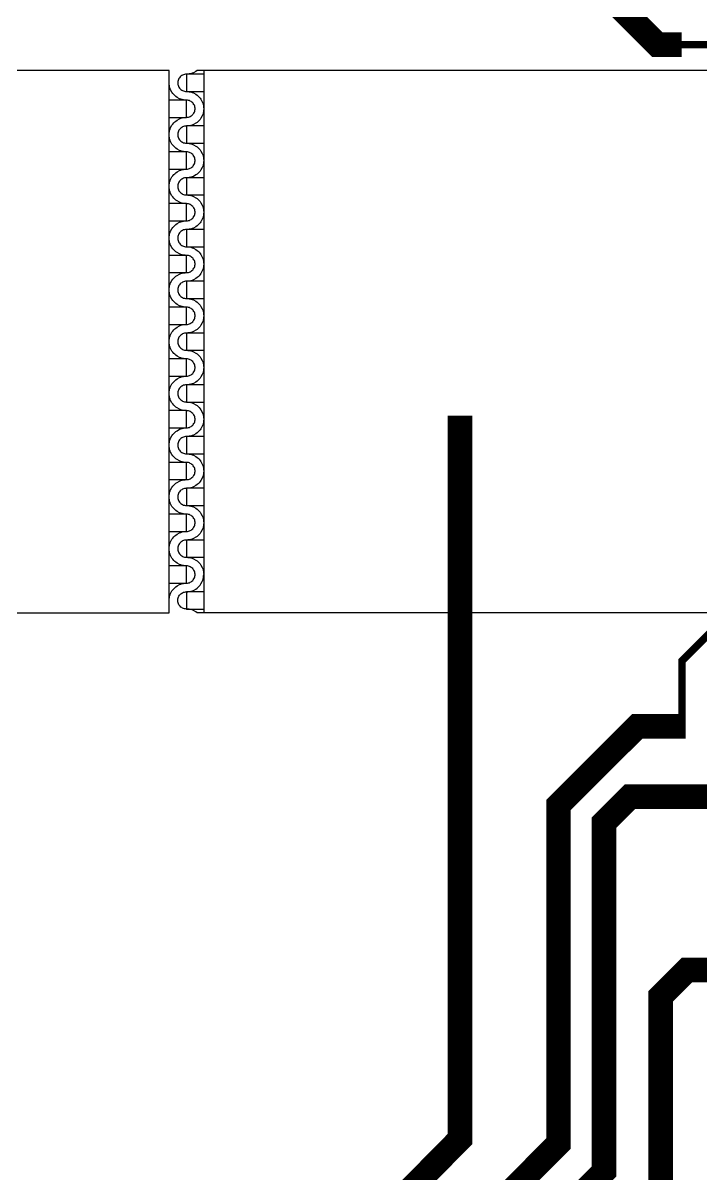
# Model space of a CAD drawing. Extents: x 190.8 to 267.1, y 124 to 174.8.
# Drawn here: x 221.572 to 224.322, y 132.807 to 137.473 of the extents above; entities that cross this region are included whole.
import ezdxf

# ---------------------------------------------------------------- set-up
doc = ezdxf.new("R2010")
doc.units = 0
doc.header["$MEASUREMENT"] = 0

msp = doc.modelspace()

# ---------------------------------------------------------------- linework, layer by layer
for points, const_width in [([(224.2437, 137.3862), (224.1437, 137.3862), (223.976, 137.5539), (223.976, 138.0913), (222.4468, 139.6274), (204.1134, 139.6274), (202.6346, 136.8806), (201.0146, 136.8806)], 0.1), ([(224.2286, 137.3856), (224.3596, 137.3856), (224.4646, 137.2806), (224.5596, 137.2806)], 0.03), ([(223.3446, 135.8806), (223.3446, 132.9456), (222.5321, 132.1219), (204.0521, 132.1219), (202.8576, 133.9563), (201.0146, 133.9563), (201.0146, 134.1406)], 0.1), ([(224.2446, 134.6056), (224.2446, 134.8856), (224.5552, 135.1962)], 0.03), ([(224.2596, 134.6198), (224.0632, 134.6198), (223.7437, 134.3003), (223.7437, 132.9272), (222.7331, 131.9101), (203.803, 131.9101), (202.7809, 132.9881), (199.1096, 132.9881), (198.4746, 133.5714), (198.4746, 134.1406)], 0.1), ([(224.3646, 134.3337), (224.0334, 134.3337), (223.9281, 134.2284), (223.9281, 132.8138), (222.8346, 131.6983), (203.4219, 131.6983), (202.4302, 132.7531), (196.4241, 132.7531), (195.9346, 133.1651), (195.9346, 134.1406)], 0.1), ([(225.5721, 133.6304), (224.2646, 133.6304), (224.1578, 133.5236), (224.1578, 132.7336), (222.9403, 131.4863), (201.0074, 131.4863)], 0.1)]:
    msp.add_lwpolyline(points, dxfattribs=dict(const_width=const_width))
msp.add_lwpolyline([(220.6646, 135.0806), (222.1646, 135.0806), (222.1646, 137.2806), (220.6646, 137.2806)], close=True)
for points in [[(224.3546, 137.2806), (222.2779, 137.2806), (222.2776, 137.2803), (222.2729, 137.2768), (222.2629, 137.2713), (222.2574, 137.2693), (222.2519, 137.2676), (222.2461, 137.2666), (222.2404, 137.2658), (222.2346, 137.2656)], [(222.3046, 137.2806), (222.3046, 135.0806)], [(222.2346, 137.2656), (222.2306, 137.2653), (222.2266, 137.2646), (222.2226, 137.2636), (222.2189, 137.2618), (222.2154, 137.2598), (222.2121, 137.2573), (222.2091, 137.2546), (222.2066, 137.2516), (222.2044, 137.2481), (222.2024, 137.2443), (222.2011, 137.2406), (222.2001, 137.2366), (222.1996, 137.2326), (222.1996, 137.2286), (222.2001, 137.2246), (222.2011, 137.2206), (222.2024, 137.2166), (222.2044, 137.2131), (222.2066, 137.2096), (222.2091, 137.2066), (222.2121, 137.2038), (222.2154, 137.2013), (222.2189, 137.1993), (222.2226, 137.1976), (222.2266, 137.1966), (222.2306, 137.1958), (222.2346, 137.1956)], [(222.3046, 137.2656), (222.2346, 137.2656), (222.2346, 137.1956), (222.3046, 137.1956)], [(222.2346, 137.1606), (222.2289, 137.1608), (222.2231, 137.1616), (222.2174, 137.1626), (222.2119, 137.1643), (222.2064, 137.1663), (222.1964, 137.1718), (222.1916, 137.1753), (222.1871, 137.1791), (222.1831, 137.1831), (222.1794, 137.1876), (222.1759, 137.1923), (222.1704, 137.2023), (222.1684, 137.2078), (222.1666, 137.2133), (222.1656, 137.2191), (222.1649, 137.2248), (222.1646, 137.2306)], [(222.2346, 137.1956), (222.2404, 137.1953), (222.2461, 137.1946), (222.2519, 137.1936), (222.2574, 137.1918), (222.2629, 137.1898), (222.2729, 137.1843), (222.2776, 137.1808), (222.2821, 137.1771), (222.2861, 137.1731), (222.2899, 137.1686), (222.2934, 137.1638), (222.2989, 137.1538), (222.3009, 137.1483), (222.3026, 137.1428), (222.3036, 137.1371), (222.3044, 137.1313), (222.3046, 137.1256)], [(222.1646, 137.0906), (222.2346, 137.0906), (222.2346, 137.1606), (222.1646, 137.1606)], [(222.2346, 137.0906), (222.2386, 137.0908), (222.2426, 137.0916), (222.2466, 137.0926), (222.2504, 137.0943), (222.2539, 137.0963), (222.2571, 137.0988), (222.2601, 137.1016), (222.2626, 137.1046), (222.2649, 137.1081), (222.2669, 137.1118), (222.2681, 137.1156), (222.2691, 137.1196), (222.2696, 137.1236), (222.2696, 137.1276), (222.2691, 137.1316), (222.2681, 137.1356), (222.2669, 137.1396), (222.2649, 137.1431), (222.2626, 137.1466), (222.2601, 137.1496), (222.2571, 137.1523), (222.2539, 137.1548), (222.2504, 137.1568), (222.2466, 137.1586), (222.2426, 137.1596), (222.2386, 137.1603), (222.2346, 137.1606)], [(222.3046, 137.1256), (222.3044, 137.1198), (222.3036, 137.1141), (222.3026, 137.1083), (222.3009, 137.1028), (222.2989, 137.0973), (222.2934, 137.0873), (222.2899, 137.0826), (222.2861, 137.0781), (222.2821, 137.0741), (222.2776, 137.0703), (222.2729, 137.0668), (222.2629, 137.0613), (222.2574, 137.0593), (222.2519, 137.0576), (222.2461, 137.0566), (222.2404, 137.0558), (222.2346, 137.0556)], [(222.1646, 137.0206), (222.1649, 137.0263), (222.1656, 137.0321), (222.1666, 137.0378), (222.1684, 137.0433), (222.1704, 137.0488), (222.1759, 137.0588), (222.1794, 137.0636), (222.1831, 137.0681), (222.1871, 137.0721), (222.1916, 137.0758), (222.1964, 137.0793), (222.2064, 137.0848), (222.2119, 137.0868), (222.2174, 137.0886), (222.2231, 137.0896), (222.2289, 137.0903), (222.2346, 137.0906)], [(222.2346, 137.0556), (222.2306, 137.0553), (222.2266, 137.0546), (222.2226, 137.0536), (222.2189, 137.0518), (222.2154, 137.0498), (222.2121, 137.0473), (222.2091, 137.0446), (222.2066, 137.0416), (222.2044, 137.0381), (222.2024, 137.0343), (222.2011, 137.0306), (222.2001, 137.0266), (222.1996, 137.0226), (222.1996, 137.0186), (222.2001, 137.0146), (222.2011, 137.0106), (222.2024, 137.0066), (222.2044, 137.0031), (222.2066, 136.9996), (222.2091, 136.9966), (222.2121, 136.9938), (222.2154, 136.9913), (222.2189, 136.9893), (222.2226, 136.9876), (222.2266, 136.9866), (222.2306, 136.9858), (222.2346, 136.9856)], [(222.3046, 137.0556), (222.2346, 137.0556), (222.2346, 136.9856), (222.3046, 136.9856)], [(222.2346, 136.9506), (222.2289, 136.9508), (222.2231, 136.9516), (222.2174, 136.9526), (222.2119, 136.9543), (222.2064, 136.9563), (222.1964, 136.9618), (222.1916, 136.9653), (222.1871, 136.9691), (222.1831, 136.9731), (222.1794, 136.9776), (222.1759, 136.9823), (222.1704, 136.9923), (222.1684, 136.9978), (222.1666, 137.0033), (222.1656, 137.0091), (222.1649, 137.0148), (222.1646, 137.0206)], [(222.2346, 136.9856), (222.2404, 136.9853), (222.2461, 136.9846), (222.2519, 136.9836), (222.2574, 136.9818), (222.2629, 136.9798), (222.2729, 136.9743), (222.2776, 136.9708), (222.2821, 136.9671), (222.2861, 136.9631), (222.2899, 136.9586), (222.2934, 136.9538), (222.2989, 136.9438), (222.3009, 136.9383), (222.3026, 136.9328), (222.3036, 136.9271), (222.3044, 136.9213), (222.3046, 136.9156)], [(222.1646, 136.8806), (222.2346, 136.8806), (222.2346, 136.9506), (222.1646, 136.9506)], [(222.2346, 136.8806), (222.2386, 136.8808), (222.2426, 136.8816), (222.2466, 136.8826), (222.2504, 136.8843), (222.2539, 136.8863), (222.2571, 136.8888), (222.2601, 136.8916), (222.2626, 136.8946), (222.2649, 136.8981), (222.2669, 136.9018), (222.2681, 136.9056), (222.2691, 136.9096), (222.2696, 136.9136), (222.2696, 136.9176), (222.2691, 136.9216), (222.2681, 136.9256), (222.2669, 136.9296), (222.2649, 136.9331), (222.2626, 136.9366), (222.2601, 136.9396), (222.2571, 136.9423), (222.2539, 136.9448), (222.2504, 136.9468), (222.2466, 136.9486), (222.2426, 136.9496), (222.2386, 136.9503), (222.2346, 136.9506)], [(222.3046, 136.9156), (222.3044, 136.9098), (222.3036, 136.9041), (222.3026, 136.8983), (222.3009, 136.8928), (222.2989, 136.8873), (222.2934, 136.8773), (222.2899, 136.8726), (222.2861, 136.8681), (222.2821, 136.8641), (222.2776, 136.8603), (222.2729, 136.8568), (222.2629, 136.8513), (222.2574, 136.8493), (222.2519, 136.8476), (222.2461, 136.8466), (222.2404, 136.8458), (222.2346, 136.8456)], [(222.1646, 136.8106), (222.1649, 136.8163), (222.1656, 136.8221), (222.1666, 136.8278), (222.1684, 136.8333), (222.1704, 136.8388), (222.1759, 136.8488), (222.1794, 136.8536), (222.1831, 136.8581), (222.1871, 136.8621), (222.1916, 136.8658), (222.1964, 136.8693), (222.2064, 136.8748), (222.2119, 136.8768), (222.2174, 136.8786), (222.2231, 136.8796), (222.2289, 136.8803), (222.2346, 136.8806)], [(222.2346, 136.8456), (222.2306, 136.8453), (222.2266, 136.8446), (222.2226, 136.8436), (222.2189, 136.8418), (222.2154, 136.8398), (222.2121, 136.8373), (222.2091, 136.8346), (222.2066, 136.8316), (222.2044, 136.8281), (222.2024, 136.8243), (222.2011, 136.8206), (222.2001, 136.8166), (222.1996, 136.8126), (222.1996, 136.8086), (222.2001, 136.8046), (222.2011, 136.8006), (222.2024, 136.7966), (222.2044, 136.7931), (222.2066, 136.7896), (222.2091, 136.7866), (222.2121, 136.7838), (222.2154, 136.7813), (222.2189, 136.7793), (222.2226, 136.7776), (222.2266, 136.7766), (222.2306, 136.7758), (222.2346, 136.7756)], [(222.3046, 136.8456), (222.2346, 136.8456), (222.2346, 136.7756), (222.3046, 136.7756)], [(222.2346, 136.7406), (222.2289, 136.7408), (222.2231, 136.7416), (222.2174, 136.7426), (222.2119, 136.7443), (222.2064, 136.7463), (222.1964, 136.7518), (222.1916, 136.7553), (222.1871, 136.7591), (222.1831, 136.7631), (222.1794, 136.7676), (222.1759, 136.7723), (222.1704, 136.7823), (222.1684, 136.7878), (222.1666, 136.7933), (222.1656, 136.7991), (222.1649, 136.8048), (222.1646, 136.8106)], [(222.2346, 136.7756), (222.2404, 136.7753), (222.2461, 136.7746), (222.2519, 136.7736), (222.2574, 136.7718), (222.2629, 136.7698), (222.2729, 136.7643), (222.2776, 136.7608), (222.2821, 136.7571), (222.2861, 136.7531), (222.2899, 136.7486), (222.2934, 136.7438), (222.2989, 136.7338), (222.3009, 136.7283), (222.3026, 136.7228), (222.3036, 136.7171), (222.3044, 136.7113), (222.3046, 136.7056)], [(222.1646, 136.6706), (222.2346, 136.6706), (222.2346, 136.7406), (222.1646, 136.7406)], [(222.2346, 136.6706), (222.2386, 136.6708), (222.2426, 136.6716), (222.2466, 136.6726), (222.2504, 136.6743), (222.2539, 136.6763), (222.2571, 136.6788), (222.2601, 136.6816), (222.2626, 136.6846), (222.2649, 136.6881), (222.2669, 136.6918), (222.2681, 136.6956), (222.2691, 136.6996), (222.2696, 136.7036), (222.2696, 136.7076), (222.2691, 136.7116), (222.2681, 136.7156), (222.2669, 136.7196), (222.2649, 136.7231), (222.2626, 136.7266), (222.2601, 136.7296), (222.2571, 136.7323), (222.2539, 136.7348), (222.2504, 136.7368), (222.2466, 136.7386), (222.2426, 136.7396), (222.2386, 136.7403), (222.2346, 136.7406)], [(222.3046, 136.7056), (222.3044, 136.6998), (222.3036, 136.6941), (222.3026, 136.6883), (222.3009, 136.6828), (222.2989, 136.6773), (222.2934, 136.6673), (222.2899, 136.6626), (222.2861, 136.6581), (222.2821, 136.6541), (222.2776, 136.6503), (222.2729, 136.6468), (222.2629, 136.6413), (222.2574, 136.6393), (222.2519, 136.6376), (222.2461, 136.6366), (222.2404, 136.6358), (222.2346, 136.6356)], [(222.1646, 136.6006), (222.1649, 136.6063), (222.1656, 136.6121), (222.1666, 136.6178), (222.1684, 136.6233), (222.1704, 136.6288), (222.1759, 136.6388), (222.1794, 136.6436), (222.1831, 136.6481), (222.1871, 136.6521), (222.1916, 136.6558), (222.1964, 136.6593), (222.2064, 136.6648), (222.2119, 136.6668), (222.2174, 136.6686), (222.2231, 136.6696), (222.2289, 136.6703), (222.2346, 136.6706)], [(222.2346, 136.6356), (222.2306, 136.6353), (222.2266, 136.6346), (222.2226, 136.6336), (222.2189, 136.6318), (222.2154, 136.6298), (222.2121, 136.6273), (222.2091, 136.6246), (222.2066, 136.6216), (222.2044, 136.6181), (222.2024, 136.6143), (222.2011, 136.6106), (222.2001, 136.6066), (222.1996, 136.6026), (222.1996, 136.5986), (222.2001, 136.5946), (222.2011, 136.5906), (222.2024, 136.5866), (222.2044, 136.5831), (222.2066, 136.5796), (222.2091, 136.5766), (222.2121, 136.5738), (222.2154, 136.5713), (222.2189, 136.5693), (222.2226, 136.5676), (222.2266, 136.5666), (222.2306, 136.5658), (222.2346, 136.5656)], [(222.3046, 136.6356), (222.2346, 136.6356), (222.2346, 136.5656), (222.3046, 136.5656)], [(222.2346, 136.5306), (222.2289, 136.5308), (222.2231, 136.5316), (222.2174, 136.5326), (222.2119, 136.5343), (222.2064, 136.5363), (222.1964, 136.5418), (222.1916, 136.5453), (222.1871, 136.5491), (222.1831, 136.5531), (222.1794, 136.5576), (222.1759, 136.5623), (222.1704, 136.5723), (222.1684, 136.5778), (222.1666, 136.5833), (222.1656, 136.5891), (222.1649, 136.5948), (222.1646, 136.6006)], [(222.2346, 136.5656), (222.2404, 136.5653), (222.2461, 136.5646), (222.2519, 136.5636), (222.2574, 136.5618), (222.2629, 136.5598), (222.2729, 136.5543), (222.2776, 136.5508), (222.2821, 136.5471), (222.2861, 136.5431), (222.2899, 136.5386), (222.2934, 136.5338), (222.2989, 136.5238), (222.3009, 136.5183), (222.3026, 136.5128), (222.3036, 136.5071), (222.3044, 136.5013), (222.3046, 136.4956)], [(222.1646, 136.4606), (222.2346, 136.4606), (222.2346, 136.5306), (222.1646, 136.5306)], [(222.2346, 136.4606), (222.2386, 136.4608), (222.2426, 136.4616), (222.2466, 136.4626), (222.2504, 136.4643), (222.2539, 136.4663), (222.2571, 136.4688), (222.2601, 136.4716), (222.2626, 136.4746), (222.2649, 136.4781), (222.2669, 136.4818), (222.2681, 136.4856), (222.2691, 136.4896), (222.2696, 136.4936), (222.2696, 136.4976), (222.2691, 136.5016), (222.2681, 136.5056), (222.2669, 136.5096), (222.2649, 136.5131), (222.2626, 136.5166), (222.2601, 136.5196), (222.2571, 136.5223), (222.2539, 136.5248), (222.2504, 136.5268), (222.2466, 136.5286), (222.2426, 136.5296), (222.2386, 136.5303), (222.2346, 136.5306)], [(222.3046, 136.4956), (222.3044, 136.4898), (222.3036, 136.4841), (222.3026, 136.4783), (222.3009, 136.4728), (222.2989, 136.4673), (222.2934, 136.4573), (222.2899, 136.4526), (222.2861, 136.4481), (222.2821, 136.4441), (222.2776, 136.4403), (222.2729, 136.4368), (222.2629, 136.4313), (222.2574, 136.4293), (222.2519, 136.4276), (222.2461, 136.4266), (222.2404, 136.4258), (222.2346, 136.4256)], [(222.1646, 136.3906), (222.1649, 136.3963), (222.1656, 136.4021), (222.1666, 136.4078), (222.1684, 136.4133), (222.1704, 136.4188), (222.1759, 136.4288), (222.1794, 136.4336), (222.1831, 136.4381), (222.1871, 136.4421), (222.1916, 136.4458), (222.1964, 136.4493), (222.2064, 136.4548), (222.2119, 136.4568), (222.2174, 136.4586), (222.2231, 136.4596), (222.2289, 136.4603), (222.2346, 136.4606)], [(222.2346, 136.4256), (222.2306, 136.4253), (222.2266, 136.4246), (222.2226, 136.4236), (222.2189, 136.4218), (222.2154, 136.4198), (222.2121, 136.4173), (222.2091, 136.4146), (222.2066, 136.4116), (222.2044, 136.4081), (222.2024, 136.4043), (222.2011, 136.4006), (222.2001, 136.3966), (222.1996, 136.3926), (222.1996, 136.3886), (222.2001, 136.3846), (222.2011, 136.3806), (222.2024, 136.3766), (222.2044, 136.3731), (222.2066, 136.3696), (222.2091, 136.3666), (222.2121, 136.3638), (222.2154, 136.3613), (222.2189, 136.3593), (222.2226, 136.3576), (222.2266, 136.3566), (222.2306, 136.3558), (222.2346, 136.3556)], [(222.3046, 136.4256), (222.2346, 136.4256), (222.2346, 136.3556), (222.3046, 136.3556)], [(222.2346, 136.3206), (222.2289, 136.3208), (222.2231, 136.3216), (222.2174, 136.3226), (222.2119, 136.3243), (222.2064, 136.3263), (222.1964, 136.3318), (222.1916, 136.3353), (222.1871, 136.3391), (222.1831, 136.3431), (222.1794, 136.3476), (222.1759, 136.3523), (222.1704, 136.3623), (222.1684, 136.3678), (222.1666, 136.3733), (222.1656, 136.3791), (222.1649, 136.3848), (222.1646, 136.3906)], [(222.2346, 136.3556), (222.2404, 136.3553), (222.2461, 136.3546), (222.2519, 136.3536), (222.2574, 136.3518), (222.2629, 136.3498), (222.2729, 136.3443), (222.2776, 136.3408), (222.2821, 136.3371), (222.2861, 136.3331), (222.2899, 136.3286), (222.2934, 136.3238), (222.2989, 136.3138), (222.3009, 136.3083), (222.3026, 136.3028), (222.3036, 136.2971), (222.3044, 136.2913), (222.3046, 136.2856)], [(222.1646, 136.2506), (222.2346, 136.2506), (222.2346, 136.3206), (222.1646, 136.3206)], [(222.2346, 136.2506), (222.2386, 136.2508), (222.2426, 136.2516), (222.2466, 136.2526), (222.2504, 136.2543), (222.2539, 136.2563), (222.2571, 136.2588), (222.2601, 136.2616), (222.2626, 136.2646), (222.2649, 136.2681), (222.2669, 136.2718), (222.2681, 136.2756), (222.2691, 136.2796), (222.2696, 136.2836), (222.2696, 136.2876), (222.2691, 136.2916), (222.2681, 136.2956), (222.2669, 136.2996), (222.2649, 136.3031), (222.2626, 136.3066), (222.2601, 136.3096), (222.2571, 136.3123), (222.2539, 136.3148), (222.2504, 136.3168), (222.2466, 136.3186), (222.2426, 136.3196), (222.2386, 136.3203), (222.2346, 136.3206)], [(222.3046, 136.2856), (222.3044, 136.2798), (222.3036, 136.2741), (222.3026, 136.2683), (222.3009, 136.2628), (222.2989, 136.2573), (222.2934, 136.2473), (222.2899, 136.2426), (222.2861, 136.2381), (222.2821, 136.2341), (222.2776, 136.2303), (222.2729, 136.2268), (222.2629, 136.2213), (222.2574, 136.2193), (222.2519, 136.2176), (222.2461, 136.2166), (222.2404, 136.2158), (222.2346, 136.2156)], [(222.1646, 136.1806), (222.1649, 136.1863), (222.1656, 136.1921), (222.1666, 136.1978), (222.1684, 136.2033), (222.1704, 136.2088), (222.1759, 136.2188), (222.1794, 136.2236), (222.1831, 136.2281), (222.1871, 136.2321), (222.1916, 136.2358), (222.1964, 136.2393), (222.2064, 136.2448), (222.2119, 136.2468), (222.2174, 136.2486), (222.2231, 136.2496), (222.2289, 136.2503), (222.2346, 136.2506)], [(222.2346, 136.2156), (222.2306, 136.2153), (222.2266, 136.2146), (222.2226, 136.2136), (222.2189, 136.2118), (222.2154, 136.2098), (222.2121, 136.2073), (222.2091, 136.2046), (222.2066, 136.2016), (222.2044, 136.1981), (222.2024, 136.1943), (222.2011, 136.1906), (222.2001, 136.1866), (222.1996, 136.1826), (222.1996, 136.1786), (222.2001, 136.1746), (222.2011, 136.1706), (222.2024, 136.1666), (222.2044, 136.1631), (222.2066, 136.1596), (222.2091, 136.1566), (222.2121, 136.1538), (222.2154, 136.1513), (222.2189, 136.1493), (222.2226, 136.1476), (222.2266, 136.1466), (222.2306, 136.1458), (222.2346, 136.1456)], [(222.3046, 136.2156), (222.2346, 136.2156), (222.2346, 136.1456), (222.3046, 136.1456)], [(222.2346, 136.1106), (222.2289, 136.1108), (222.2231, 136.1116), (222.2174, 136.1126), (222.2119, 136.1143), (222.2064, 136.1163), (222.1964, 136.1218), (222.1916, 136.1253), (222.1871, 136.1291), (222.1831, 136.1331), (222.1794, 136.1376), (222.1759, 136.1423), (222.1704, 136.1523), (222.1684, 136.1578), (222.1666, 136.1633), (222.1656, 136.1691), (222.1649, 136.1748), (222.1646, 136.1806)], [(222.2346, 136.1456), (222.2404, 136.1453), (222.2461, 136.1446), (222.2519, 136.1436), (222.2574, 136.1418), (222.2629, 136.1398), (222.2729, 136.1343), (222.2776, 136.1308), (222.2821, 136.1271), (222.2861, 136.1231), (222.2899, 136.1186), (222.2934, 136.1138), (222.2989, 136.1038), (222.3009, 136.0983), (222.3026, 136.0928), (222.3036, 136.0871), (222.3044, 136.0813), (222.3046, 136.0756)], [(222.1646, 136.0406), (222.2346, 136.0406), (222.2346, 136.1106), (222.1646, 136.1106)], [(222.2346, 136.0406), (222.2386, 136.0408), (222.2426, 136.0416), (222.2466, 136.0426), (222.2504, 136.0443), (222.2539, 136.0463), (222.2571, 136.0488), (222.2601, 136.0516), (222.2626, 136.0546), (222.2649, 136.0581), (222.2669, 136.0618), (222.2681, 136.0656), (222.2691, 136.0696), (222.2696, 136.0736), (222.2696, 136.0776), (222.2691, 136.0816), (222.2681, 136.0856), (222.2669, 136.0896), (222.2649, 136.0931), (222.2626, 136.0966), (222.2601, 136.0996), (222.2571, 136.1023), (222.2539, 136.1048), (222.2504, 136.1068), (222.2466, 136.1086), (222.2426, 136.1096), (222.2386, 136.1103), (222.2346, 136.1106)], [(222.3046, 136.0756), (222.3044, 136.0698), (222.3036, 136.0641), (222.3026, 136.0583), (222.3009, 136.0528), (222.2989, 136.0473), (222.2934, 136.0373), (222.2899, 136.0326), (222.2861, 136.0281), (222.2821, 136.0241), (222.2776, 136.0203), (222.2729, 136.0168), (222.2629, 136.0113), (222.2574, 136.0093), (222.2519, 136.0076), (222.2461, 136.0066), (222.2404, 136.0058), (222.2346, 136.0056)], [(222.1646, 135.9706), (222.1649, 135.9763), (222.1656, 135.9821), (222.1666, 135.9878), (222.1684, 135.9933), (222.1704, 135.9988), (222.1759, 136.0088), (222.1794, 136.0136), (222.1831, 136.0181), (222.1871, 136.0221), (222.1916, 136.0258), (222.1964, 136.0293), (222.2064, 136.0348), (222.2119, 136.0368), (222.2174, 136.0386), (222.2231, 136.0396), (222.2289, 136.0403), (222.2346, 136.0406)], [(222.2346, 136.0056), (222.2306, 136.0053), (222.2266, 136.0046), (222.2226, 136.0036), (222.2189, 136.0018), (222.2154, 135.9998), (222.2121, 135.9973), (222.2091, 135.9946), (222.2066, 135.9916), (222.2044, 135.9881), (222.2024, 135.9843), (222.2011, 135.9806), (222.2001, 135.9766), (222.1996, 135.9726), (222.1996, 135.9686), (222.2001, 135.9646), (222.2011, 135.9606), (222.2024, 135.9566), (222.2044, 135.9531), (222.2066, 135.9496), (222.2091, 135.9466), (222.2121, 135.9438), (222.2154, 135.9413), (222.2189, 135.9393), (222.2226, 135.9376), (222.2266, 135.9366), (222.2306, 135.9358), (222.2346, 135.9356)], [(222.3046, 136.0056), (222.2346, 136.0056), (222.2346, 135.9356), (222.3046, 135.9356)], [(222.2346, 135.9006), (222.2289, 135.9008), (222.2231, 135.9016), (222.2174, 135.9026), (222.2119, 135.9043), (222.2064, 135.9063), (222.1964, 135.9118), (222.1916, 135.9153), (222.1871, 135.9191), (222.1831, 135.9231), (222.1794, 135.9276), (222.1759, 135.9323), (222.1704, 135.9423), (222.1684, 135.9478), (222.1666, 135.9533), (222.1656, 135.9591), (222.1649, 135.9648), (222.1646, 135.9706)], [(222.2346, 135.9356), (222.2404, 135.9353), (222.2461, 135.9346), (222.2519, 135.9336), (222.2574, 135.9318), (222.2629, 135.9298), (222.2729, 135.9243), (222.2776, 135.9208), (222.2821, 135.9171), (222.2861, 135.9131), (222.2899, 135.9086), (222.2934, 135.9038), (222.2989, 135.8938), (222.3009, 135.8883), (222.3026, 135.8828), (222.3036, 135.8771), (222.3044, 135.8713), (222.3046, 135.8656)], [(222.1646, 135.8306), (222.2346, 135.8306), (222.2346, 135.9006), (222.1646, 135.9006)], [(222.2346, 135.8306), (222.2386, 135.8308), (222.2426, 135.8316), (222.2466, 135.8326), (222.2504, 135.8343), (222.2539, 135.8363), (222.2571, 135.8388), (222.2601, 135.8416), (222.2626, 135.8446), (222.2649, 135.8481), (222.2669, 135.8518), (222.2681, 135.8556), (222.2691, 135.8596), (222.2696, 135.8636), (222.2696, 135.8676), (222.2691, 135.8716), (222.2681, 135.8756), (222.2669, 135.8796), (222.2649, 135.8831), (222.2626, 135.8866), (222.2601, 135.8896), (222.2571, 135.8923), (222.2539, 135.8948), (222.2504, 135.8968), (222.2466, 135.8986), (222.2426, 135.8996), (222.2386, 135.9003), (222.2346, 135.9006)], [(222.3046, 135.8656), (222.3044, 135.8598), (222.3036, 135.8541), (222.3026, 135.8483), (222.3009, 135.8428), (222.2989, 135.8373), (222.2934, 135.8273), (222.2899, 135.8226), (222.2861, 135.8181), (222.2821, 135.8141), (222.2776, 135.8103), (222.2729, 135.8068), (222.2629, 135.8013), (222.2574, 135.7993), (222.2519, 135.7976), (222.2461, 135.7966), (222.2404, 135.7958), (222.2346, 135.7956)], [(222.1646, 135.7606), (222.1649, 135.7663), (222.1656, 135.7721), (222.1666, 135.7778), (222.1684, 135.7833), (222.1704, 135.7888), (222.1759, 135.7988), (222.1794, 135.8036), (222.1831, 135.8081), (222.1871, 135.8121), (222.1916, 135.8158), (222.1964, 135.8193), (222.2064, 135.8248), (222.2119, 135.8268), (222.2174, 135.8286), (222.2231, 135.8296), (222.2289, 135.8303), (222.2346, 135.8306)], [(222.2346, 135.7956), (222.2306, 135.7953), (222.2266, 135.7946), (222.2226, 135.7936), (222.2189, 135.7918), (222.2154, 135.7898), (222.2121, 135.7873), (222.2091, 135.7846), (222.2066, 135.7816), (222.2044, 135.7781), (222.2024, 135.7743), (222.2011, 135.7706), (222.2001, 135.7666), (222.1996, 135.7626), (222.1996, 135.7586), (222.2001, 135.7546), (222.2011, 135.7506), (222.2024, 135.7466), (222.2044, 135.7431), (222.2066, 135.7396), (222.2091, 135.7366), (222.2121, 135.7338), (222.2154, 135.7313), (222.2189, 135.7293), (222.2226, 135.7276), (222.2266, 135.7266), (222.2306, 135.7258), (222.2346, 135.7256)], [(222.3046, 135.7956), (222.2346, 135.7956), (222.2346, 135.7256), (222.3046, 135.7256)], [(222.2346, 135.6906), (222.2289, 135.6908), (222.2231, 135.6916), (222.2174, 135.6926), (222.2119, 135.6943), (222.2064, 135.6963), (222.1964, 135.7018), (222.1916, 135.7053), (222.1871, 135.7091), (222.1831, 135.7131), (222.1794, 135.7176), (222.1759, 135.7223), (222.1704, 135.7323), (222.1684, 135.7378), (222.1666, 135.7433), (222.1656, 135.7491), (222.1649, 135.7548), (222.1646, 135.7606)], [(222.2346, 135.7256), (222.2404, 135.7253), (222.2461, 135.7246), (222.2519, 135.7236), (222.2574, 135.7218), (222.2629, 135.7198), (222.2729, 135.7143), (222.2776, 135.7108), (222.2821, 135.7071), (222.2861, 135.7031), (222.2899, 135.6986), (222.2934, 135.6938), (222.2989, 135.6838), (222.3009, 135.6783), (222.3026, 135.6728), (222.3036, 135.6671), (222.3044, 135.6613), (222.3046, 135.6556)], [(222.1646, 135.6206), (222.2346, 135.6206), (222.2346, 135.6906), (222.1646, 135.6906)], [(222.2346, 135.6206), (222.2386, 135.6208), (222.2426, 135.6216), (222.2466, 135.6226), (222.2504, 135.6243), (222.2539, 135.6263), (222.2571, 135.6288), (222.2601, 135.6316), (222.2626, 135.6346), (222.2649, 135.6381), (222.2669, 135.6418), (222.2681, 135.6456), (222.2691, 135.6496), (222.2696, 135.6536), (222.2696, 135.6576), (222.2691, 135.6616), (222.2681, 135.6656), (222.2669, 135.6696), (222.2649, 135.6731), (222.2626, 135.6766), (222.2601, 135.6796), (222.2571, 135.6823), (222.2539, 135.6848), (222.2504, 135.6868), (222.2466, 135.6886), (222.2426, 135.6896), (222.2386, 135.6903), (222.2346, 135.6906)], [(222.3046, 135.6556), (222.3044, 135.6498), (222.3036, 135.6441), (222.3026, 135.6383), (222.3009, 135.6328), (222.2989, 135.6273), (222.2934, 135.6173), (222.2899, 135.6126), (222.2861, 135.6081), (222.2821, 135.6041), (222.2776, 135.6003), (222.2729, 135.5968), (222.2629, 135.5913), (222.2574, 135.5893), (222.2519, 135.5876), (222.2461, 135.5866), (222.2404, 135.5858), (222.2346, 135.5856)], [(222.1646, 135.5506), (222.1649, 135.5563), (222.1656, 135.5621), (222.1666, 135.5678), (222.1684, 135.5733), (222.1704, 135.5788), (222.1759, 135.5888), (222.1794, 135.5936), (222.1831, 135.5981), (222.1871, 135.6021), (222.1916, 135.6058), (222.1964, 135.6093), (222.2064, 135.6148), (222.2119, 135.6168), (222.2174, 135.6186), (222.2231, 135.6196), (222.2289, 135.6203), (222.2346, 135.6206)], [(222.2346, 135.5856), (222.2306, 135.5853), (222.2266, 135.5846), (222.2226, 135.5836), (222.2189, 135.5818), (222.2154, 135.5798), (222.2121, 135.5773), (222.2091, 135.5746), (222.2066, 135.5716), (222.2044, 135.5681), (222.2024, 135.5643), (222.2011, 135.5606), (222.2001, 135.5566), (222.1996, 135.5526), (222.1996, 135.5486), (222.2001, 135.5446), (222.2011, 135.5406), (222.2024, 135.5366), (222.2044, 135.5331), (222.2066, 135.5296), (222.2091, 135.5266), (222.2121, 135.5238), (222.2154, 135.5213), (222.2189, 135.5193), (222.2226, 135.5176), (222.2266, 135.5166), (222.2306, 135.5158), (222.2346, 135.5156)], [(222.3046, 135.5856), (222.2346, 135.5856), (222.2346, 135.5156), (222.3046, 135.5156)], [(222.2346, 135.4806), (222.2289, 135.4808), (222.2231, 135.4816), (222.2174, 135.4826), (222.2119, 135.4843), (222.2064, 135.4863), (222.1964, 135.4918), (222.1916, 135.4953), (222.1871, 135.4991), (222.1831, 135.5031), (222.1794, 135.5076), (222.1759, 135.5123), (222.1704, 135.5223), (222.1684, 135.5278), (222.1666, 135.5333), (222.1656, 135.5391), (222.1649, 135.5448), (222.1646, 135.5506)], [(222.2346, 135.5156), (222.2404, 135.5153), (222.2461, 135.5146), (222.2519, 135.5136), (222.2574, 135.5118), (222.2629, 135.5098), (222.2729, 135.5043), (222.2776, 135.5008), (222.2821, 135.4971), (222.2861, 135.4931), (222.2899, 135.4886), (222.2934, 135.4838), (222.2989, 135.4738), (222.3009, 135.4683), (222.3026, 135.4628), (222.3036, 135.4571), (222.3044, 135.4513), (222.3046, 135.4456)], [(222.1646, 135.4106), (222.2346, 135.4106), (222.2346, 135.4806), (222.1646, 135.4806)], [(222.2346, 135.4106), (222.2386, 135.4108), (222.2426, 135.4116), (222.2466, 135.4126), (222.2504, 135.4143), (222.2539, 135.4163), (222.2571, 135.4188), (222.2601, 135.4216), (222.2626, 135.4246), (222.2649, 135.4281), (222.2669, 135.4318), (222.2681, 135.4356), (222.2691, 135.4396), (222.2696, 135.4436), (222.2696, 135.4476), (222.2691, 135.4516), (222.2681, 135.4556), (222.2669, 135.4596), (222.2649, 135.4631), (222.2626, 135.4666), (222.2601, 135.4696), (222.2571, 135.4723), (222.2539, 135.4748), (222.2504, 135.4768), (222.2466, 135.4786), (222.2426, 135.4796), (222.2386, 135.4803), (222.2346, 135.4806)], [(222.3046, 135.4456), (222.3044, 135.4398), (222.3036, 135.4341), (222.3026, 135.4283), (222.3009, 135.4228), (222.2989, 135.4173), (222.2934, 135.4073), (222.2899, 135.4026), (222.2861, 135.3981), (222.2821, 135.3941), (222.2776, 135.3903), (222.2729, 135.3868), (222.2629, 135.3813), (222.2574, 135.3793), (222.2519, 135.3776), (222.2461, 135.3766), (222.2404, 135.3758), (222.2346, 135.3756)], [(222.1646, 135.3406), (222.1649, 135.3463), (222.1656, 135.3521), (222.1666, 135.3578), (222.1684, 135.3633), (222.1704, 135.3688), (222.1759, 135.3788), (222.1794, 135.3836), (222.1831, 135.3881), (222.1871, 135.3921), (222.1916, 135.3958), (222.1964, 135.3993), (222.2064, 135.4048), (222.2119, 135.4068), (222.2174, 135.4086), (222.2231, 135.4096), (222.2289, 135.4103), (222.2346, 135.4106)], [(222.2346, 135.3756), (222.2306, 135.3753), (222.2266, 135.3746), (222.2226, 135.3736), (222.2189, 135.3718), (222.2154, 135.3698), (222.2121, 135.3673), (222.2091, 135.3646), (222.2066, 135.3616), (222.2044, 135.3581), (222.2024, 135.3543), (222.2011, 135.3506), (222.2001, 135.3466), (222.1996, 135.3426), (222.1996, 135.3386), (222.2001, 135.3346), (222.2011, 135.3306), (222.2024, 135.3266), (222.2044, 135.3231), (222.2066, 135.3196), (222.2091, 135.3166), (222.2121, 135.3138), (222.2154, 135.3113), (222.2189, 135.3093), (222.2226, 135.3076), (222.2266, 135.3066), (222.2306, 135.3058), (222.2346, 135.3056)], [(222.3046, 135.3756), (222.2346, 135.3756), (222.2346, 135.3056), (222.3046, 135.3056)], [(222.2346, 135.2706), (222.2289, 135.2708), (222.2231, 135.2716), (222.2174, 135.2726), (222.2119, 135.2743), (222.2064, 135.2763), (222.1964, 135.2818), (222.1916, 135.2853), (222.1871, 135.2891), (222.1831, 135.2931), (222.1794, 135.2976), (222.1759, 135.3023), (222.1704, 135.3123), (222.1684, 135.3178), (222.1666, 135.3233), (222.1656, 135.3291), (222.1649, 135.3348), (222.1646, 135.3406)], [(222.2346, 135.3056), (222.2404, 135.3053), (222.2461, 135.3046), (222.2519, 135.3036), (222.2574, 135.3018), (222.2629, 135.2998), (222.2729, 135.2943), (222.2776, 135.2908), (222.2821, 135.2871), (222.2861, 135.2831), (222.2899, 135.2786), (222.2934, 135.2738), (222.2989, 135.2638), (222.3009, 135.2583), (222.3026, 135.2528), (222.3036, 135.2471), (222.3044, 135.2413), (222.3046, 135.2356)], [(222.1646, 135.2006), (222.2346, 135.2006), (222.2346, 135.2706), (222.1646, 135.2706)], [(222.2346, 135.2006), (222.2386, 135.2008), (222.2426, 135.2016), (222.2466, 135.2026), (222.2504, 135.2043), (222.2539, 135.2063), (222.2571, 135.2088), (222.2601, 135.2116), (222.2626, 135.2146), (222.2649, 135.2181), (222.2669, 135.2218), (222.2681, 135.2256), (222.2691, 135.2296), (222.2696, 135.2336), (222.2696, 135.2376), (222.2691, 135.2416), (222.2681, 135.2456), (222.2669, 135.2496), (222.2649, 135.2531), (222.2626, 135.2566), (222.2601, 135.2596), (222.2571, 135.2623), (222.2539, 135.2648), (222.2504, 135.2668), (222.2466, 135.2686), (222.2426, 135.2696), (222.2386, 135.2703), (222.2346, 135.2706)], [(222.2346, 135.1656), (222.2404, 135.1658), (222.2461, 135.1666), (222.2519, 135.1676), (222.2574, 135.1693), (222.2629, 135.1713), (222.2729, 135.1768), (222.2776, 135.1803), (222.2821, 135.1841), (222.2861, 135.1881), (222.2899, 135.1926), (222.2934, 135.1973), (222.2989, 135.2073), (222.3009, 135.2128), (222.3026, 135.2183), (222.3036, 135.2241), (222.3044, 135.2298), (222.3046, 135.2356)], [(222.1646, 135.1306), (222.1649, 135.1363), (222.1656, 135.1421), (222.1666, 135.1478), (222.1684, 135.1533), (222.1704, 135.1588), (222.1759, 135.1688), (222.1794, 135.1736), (222.1831, 135.1781), (222.1871, 135.1821), (222.1916, 135.1858), (222.1964, 135.1893), (222.2064, 135.1948), (222.2119, 135.1968), (222.2174, 135.1986), (222.2231, 135.1996), (222.2289, 135.2003), (222.2346, 135.2006)], [(222.2346, 135.0956), (222.2306, 135.0958), (222.2266, 135.0966), (222.2226, 135.0976), (222.2189, 135.0993), (222.2154, 135.1013), (222.2121, 135.1038), (222.2091, 135.1066), (222.2066, 135.1096), (222.2044, 135.1131), (222.2024, 135.1168), (222.2011, 135.1206), (222.2001, 135.1246), (222.1996, 135.1286), (222.1996, 135.1326), (222.2001, 135.1366), (222.2011, 135.1406), (222.2024, 135.1446), (222.2044, 135.1481), (222.2066, 135.1516), (222.2091, 135.1546), (222.2121, 135.1573), (222.2154, 135.1598), (222.2189, 135.1618), (222.2226, 135.1636), (222.2266, 135.1646), (222.2306, 135.1653), (222.2346, 135.1656)], [(222.3046, 135.1656), (222.2346, 135.1656), (222.2346, 135.0956), (222.3046, 135.0956)], [(224.3546, 135.0806), (222.2779, 135.0806), (222.2776, 135.0808), (222.2729, 135.0843), (222.2629, 135.0898), (222.2574, 135.0918), (222.2519, 135.0936), (222.2461, 135.0946), (222.2404, 135.0953), (222.2346, 135.0956)]]:
    msp.add_lwpolyline(points)

doc.saveas('drawing.dxf')
